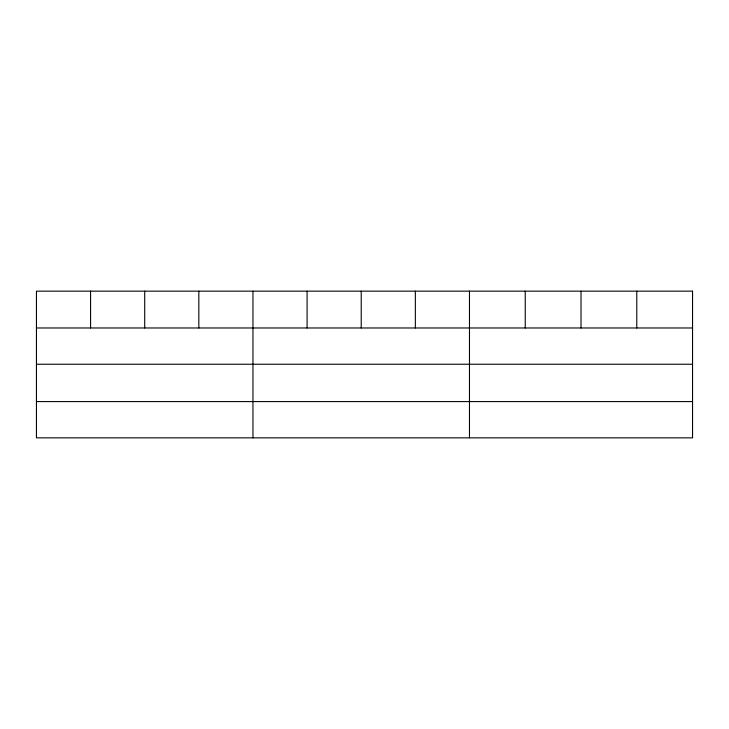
<?xml version="1.0" encoding="UTF-8"?>
<svg xmlns="http://www.w3.org/2000/svg" width="729" height="729" viewBox="0 0 729 729"><rect width="100%" height="100%" fill="white"/><g stroke="black" fill="none" stroke-linecap="round" stroke-linejoin="round"><path stroke-width="1.09" d="M36.45 327.977L692.55 327.977M36.45 364.236L692.55 364.236M36.45 401.588L692.55 401.588M636.781 291.153L636.781 327.977M581.013 291.153L581.013 327.977M525.245 291.153L525.245 327.977M469.476 291.153L469.476 437.847M415.348 291.153L415.348 327.977M361.219 291.153L361.219 327.977M307.091 291.153L307.091 327.977M252.963 291.153L252.963 437.847M198.835 291.153L198.835 327.977M144.707 291.153L144.707 327.977M90.578 291.153L90.578 327.977M692.55 291.153L36.45 291.153L36.45 437.847L692.55 437.847L692.55 291.153"/></g></svg>
